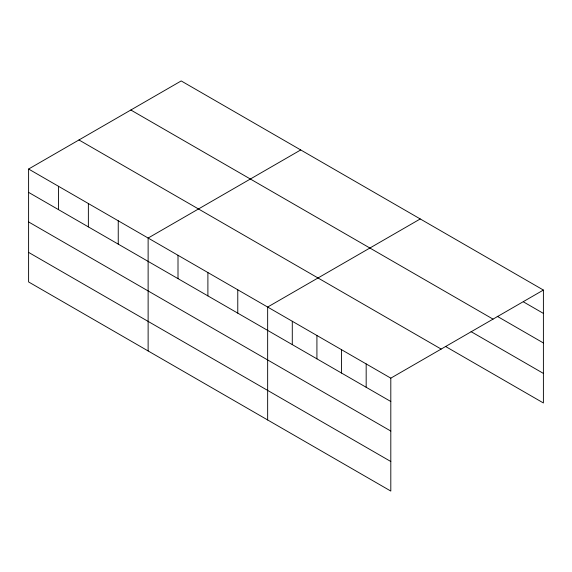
<?xml version="1.0" encoding="UTF-8"?>
<svg xmlns="http://www.w3.org/2000/svg" width="572" height="572" viewBox="0 0 572 572"><rect width="100%" height="100%" fill="white"/><g stroke="black" fill="none" stroke-linecap="round" stroke-linejoin="round"><path stroke-width="0.86" d="M390.805 431.052L390.805 378.149L28.6 169.033L28.6 281.946L390.805 491.062L390.805 431.052L28.6 221.936M445.652 346.532L543.4 402.967L543.4 290.054L181.195 80.938L28.6 169.033M300.722 149.943L148.127 238.045L148.127 350.958M420.248 218.954L267.653 307.05L267.653 419.962M390.805 378.149L543.4 290.054M523.387 301.844L543.4 313.399M497.218 316.295L543.4 342.957M130.838 110.01L493.043 319.126M471.049 331.638L543.4 373.409M78.957 139.961L441.162 349.077M28.6 192.378L390.805 401.501M28.6 252.388L390.805 461.511M366.173 363.935L366.173 387.28M341.548 349.714L341.548 373.058M316.917 335.492L316.917 358.837M292.285 321.271L292.285 344.616M237.773 289.797L237.773 313.149M207.893 272.551L207.893 295.896M178.006 255.298L178.006 278.643M118.247 220.792L118.247 244.137M88.367 203.539L88.367 226.884M58.48 186.286L58.48 209.631"/></g></svg>
